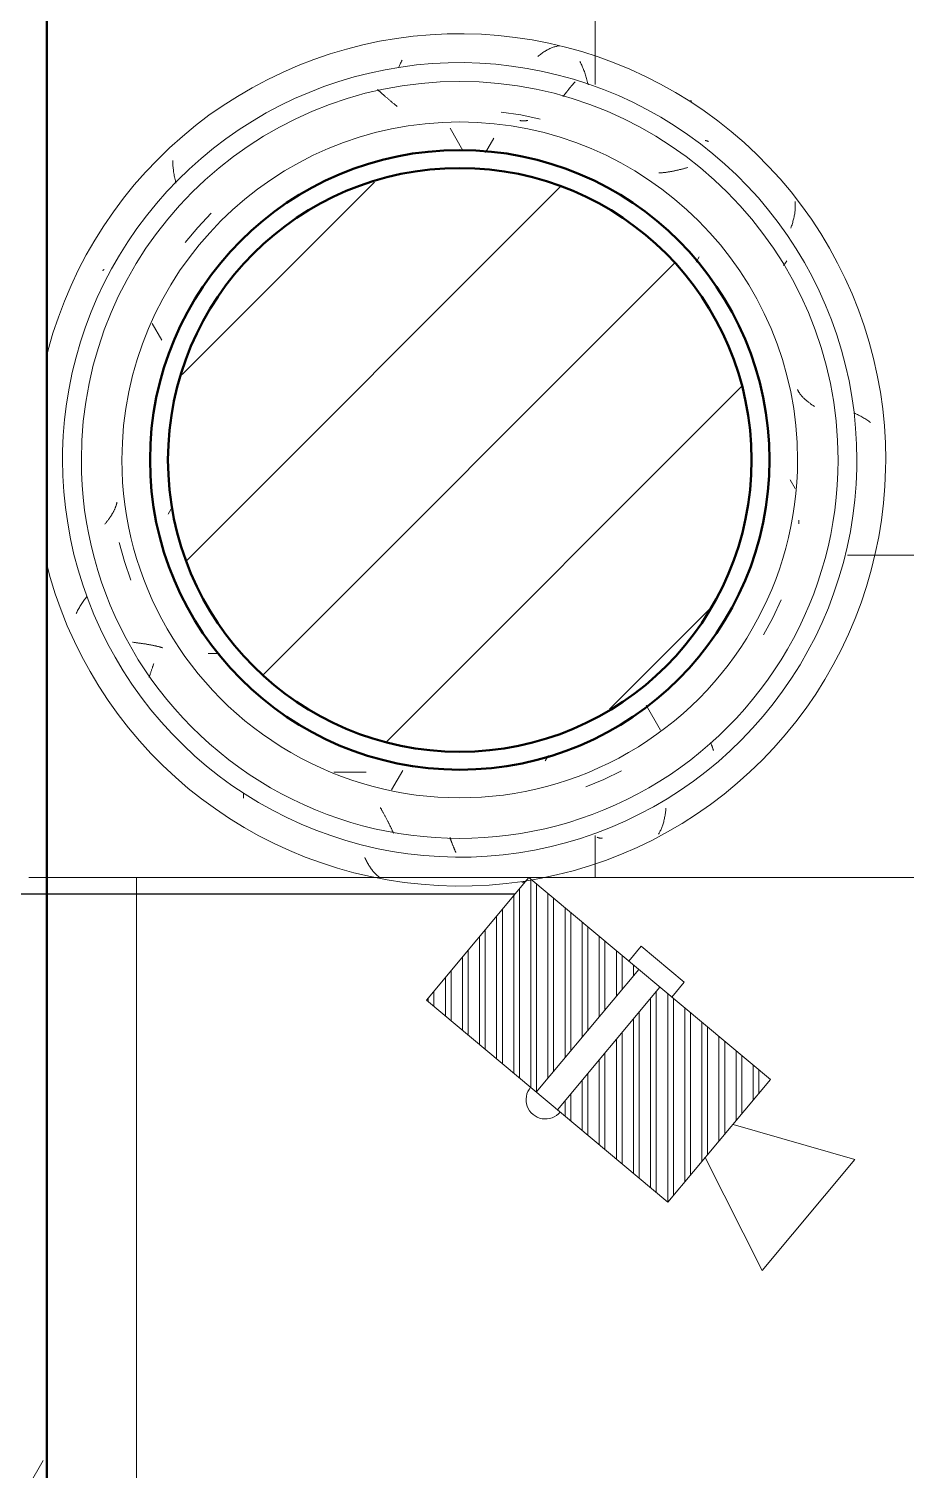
# Model space of a CAD drawing. Header units: millimetres. Extents: x -9358 to 257996, y -67499 to 9117.
# Drawn here: x 17170 to 18147, y -29368 to -27763 of the extents above; entities that cross this region are included whole.
import ezdxf

# ---------------------------------------------------------------- set-up
doc = ezdxf.new("R2010")
doc.units = ezdxf.units.MM
doc.header["$LTSCALE"] = 1000
for name, color, linetype, lineweight in [('A-COL-RFC', 8, 'Continuous', 18), ('A-COL-RFC-1', 8, 'Continuous', 9), ('A-COL-RFC-2', 8, 'Continuous', 50), ('A-FLR-PAT', 8, 'Continuous', 18), ('A-WAL-CMU', 8, 'Continuous', 50), ('A-WAL-LOW-20', 8, 'Continuous', 18), ('A-WAL-PAT-1', 8, 'Continuous', 9), ('LC-CAM', 4, 'Continuous', 5)]:
    doc.layers.add(name, color=color, linetype=linetype, lineweight=lineweight)
doc.layers.add('CCTVNET', color=6, linetype='Continuous')
pattern_1 = [(0, (0, 0), (812.8, 203.2), [33.528, -576.072, 33.528, -576.072, -3251.2]), (0, (0, 0), (812.8, 203.2), [-1219.2, 33.528, -1185.672, 33.528, -576.072, -1422.4]), (0, (0, 0), (812.8, 203.2), [-3048, 33.528, -372.872, 33.528, -982.472]), (120, (304.8, 101.6), (-582.3764, 602.3054), [33.528, -576.072, 33.528, -576.072, -3251.2]), (120, (304.8, 101.6), (-582.3764, 602.3054), [-1219.2, 33.528, -1185.672, 33.528, -576.072, -1422.4]), (120, (304.8, 101.6), (-582.3764, 602.3054), [-3048, 33.528, -372.872, 33.528, -982.472]), (240, (406.4, 508), (-230.4236, -805.5054), [33.528, -576.072, 33.528, -576.072, -3251.2]), (240, (406.4, 508), (-230.4236, -805.5054), [-1219.2, 33.528, -1185.672, 33.528, -576.072, -1422.4]), (240, (406.4, 508), (-230.4236, -805.5054), [-3048, 33.528, -372.872, 33.528, -982.472])]

# ---------------------------------------------------------------- blocks, each defined once
blk = doc.blocks.new('Concrete-Round-Column - 650-V19-01-Ground Floor Furniture Plan')
at = {"layer": 'A-COL-RFC-1'}
h = blk.add_hatch(dxfattribs=at)
h.set_pattern_fill('FP_48', color=256, style=0, pattern_type=2)
h.set_pattern_definition([(315, (13865, 17650), (106.066, 106.066), [])])
h.paths.add_polyline_path([(-325, 0), (-318.8, -63.4), (-300.3, -124.4), (-270.2, -180.6), (-229.8, -229.8), (-180.6, -270.2), (-124.4, -300.3), (-63.4, -318.8), (0, -325), (63.4, -318.8), (124.4, -300.3), (180.6, -270.2), (229.8, -229.8), (270.2, -180.6), (300.3, -124.4), (318.8, -63.4), (325, 0), (318.8, 63.4), (300.3, 124.4), (270.2, 180.6), (229.8, 229.8), (180.6, 270.2), (124.4, 300.3), (63.4, 318.8), (0, 325), (-63.4, 318.8), (-124.4, 300.3), (-180.6, 270.2), (-229.8, 229.8), (-270.2, 180.6), (-300.3, 124.4), (-318.8, 63.4)], flags=0)
at = {"layer": 'A-COL-RFC-2'}
for start, end in [(0, 180), (180, 0)]:
    blk.add_arc((0, 0), 325, start, end, dxfattribs=at)
blk = doc.blocks.new('Walls 117 - Walls 13-606884-01-Ground Floor Furniture Plan')
at = {"layer": 'A-WAL-PAT-1'}
h = blk.add_hatch(dxfattribs=at)
h.set_pattern_fill('FP_51', color=256, style=0, pattern_type=2)
h.set_pattern_definition([(90, (450, -8700), (-900, 6e-14), [700, -700]), (90, (0, -9400), (-1800, 1e-13), [700, -700]), (0, (0, -9400), (0, 700), [])])
h.paths.add_polyline_path([(730, -10770), (2620, -10770), (2620, -9770), (730, -9770)], flags=0)
h.paths.add_polyline_path([(750, -10250), (756.1, -10176.8), (775.8, -10101.7), (803.6, -10038.2), (843.8, -9976.7), (893.6, -9922.6), (951.6, -9877.5), (1016.2, -9842.5), (1090.7, -9817.8), (1159.9, -9806.5), (1231.7, -9806.5), (1304.2, -9818.6), (1373.8, -9842.5), (1438.4, -9877.5), (1496.4, -9922.6), (1547.4, -9978.5), (1586.4, -10038.2), (1616.9, -10109.5), (1634.2, -10180), (1640, -10250), (1633.9, -10323.2), (1614.2, -10398.3), (1584.1, -10465.3), (1546.2, -10523.3), (1496.4, -10577.4), (1433.8, -10625), (1373.8, -10657.5), (1299.3, -10682.2), (1230.1, -10693.5), (1158.3, -10693.5), (1085.8, -10681.4), (1016.2, -10657.5), (951.6, -10622.5), (891.2, -10574.8), (842.6, -10521.5), (803.6, -10461.8), (774.1, -10394.5), (755.8, -10320), (751.4, -10267.1)], flags=0)
h.paths.add_polyline_path([(1710, -10250), (1716.1, -10176.8), (1735.8, -10101.7), (1763.6, -10038.2), (1803.8, -9976.7), (1854.9, -9921.6), (1914, -9876.2), (1976.2, -9842.5), (2050.7, -9817.8), (2119.9, -9806.5), (2192.2, -9806.6), (2264.2, -9818.6), (2333.8, -9842.5), (2398.4, -9877.5), (2456.4, -9922.6), (2506.2, -9976.7), (2546.4, -10038.2), (2575.9, -10105.5), (2594.2, -10180), (2600, -10250), (2593.9, -10323.2), (2574.2, -10398.3), (2546.4, -10461.8), (2503.3, -10526.4), (2456.4, -10577.4), (2393.8, -10625), (2333.8, -10657.5), (2259.3, -10682.2), (2190.1, -10693.5), (2118.3, -10693.5), (2045.8, -10681.4), (1976.2, -10657.5), (1907.5, -10619.3), (1851.4, -10575), (1803.8, -10523.3), (1763.6, -10461.8), (1734.1, -10394.5), (1715.8, -10320)], flags=0)
at = {"layer": 'A-WAL-LOW-20'}
blk.add_line((730, -9770), (730, -10770), dxfattribs=at)
blk = doc.blocks.new('FP_318-01-Ground Floor Furniture Plan')
at = {"layer": 'A-WAL-PAT-1'}
for p, q in [((49883.5, 1460.7), (49883.1, 1460.3)), ((49883.9, 1461.2), (49883.5, 1460.7)), ((49884.3, 1461.6), (49883.9, 1461.2)), ((49884.7, 1462.1), (49884.3, 1461.6)), ((49885.1, 1462.6), (49884.7, 1462.1)), ((49885.5, 1463.1), (49885.1, 1462.6)), ((49885.9, 1463.6), (49885.5, 1463.1)), ((49886.3, 1464.1), (49885.9, 1463.6)), ((49886.6, 1464.6), (49886.3, 1464.1)), ((49887, 1465.2), (49886.6, 1464.6)), ((49887.4, 1465.7), (49887, 1465.2)), ((49887.8, 1466.2), (49887.4, 1465.7)), ((49888.2, 1466.8), (49887.8, 1466.2)), ((49888.6, 1467.3), (49888.2, 1466.8)), ((49889, 1467.9), (49888.6, 1467.3)), ((49889.4, 1468.5), (49889, 1467.9)), ((49889.8, 1469.1), (49889.4, 1468.5)), ((49890.2, 1469.6), (49889.8, 1469.1)), ((49890.6, 1470.2), (49890.2, 1469.6)), ((49872.1, 1451.4), (49871.6, 1451.2)), ((49872.5, 1451.6), (49872.1, 1451.4)), ((49872.9, 1451.8), (49872.5, 1451.6)), ((49873.3, 1452), (49872.9, 1451.8)), ((49873.8, 1452.2), (49873.3, 1452)), ((49874.2, 1452.5), (49873.8, 1452.2)), ((49874.6, 1452.7), (49874.2, 1452.5)), ((49875, 1453), (49874.6, 1452.7)), ((49875.4, 1453.3), (49875, 1453)), ((49875.8, 1453.6), (49875.4, 1453.3)), ((49876.3, 1453.9), (49875.8, 1453.6)), ((49876.7, 1454.2), (49876.3, 1453.9)), ((49877.1, 1454.5), (49876.7, 1454.2)), ((49877.5, 1454.8), (49877.1, 1454.5)), ((49877.9, 1455.1), (49877.5, 1454.8)), ((49878.3, 1455.5), (49877.9, 1455.1)), ((49878.7, 1455.8), (49878.3, 1455.5)), ((49879.1, 1456.2), (49878.7, 1455.8)), ((49879.5, 1456.5), (49879.1, 1456.2)), ((49879.9, 1456.9), (49879.5, 1456.5)), ((49880.3, 1457.3), (49879.9, 1456.9)), ((49880.7, 1457.7), (49880.3, 1457.3)), ((49881.1, 1458.1), (49880.7, 1457.7)), ((49881.5, 1458.5), (49881.1, 1458.1)), ((49881.9, 1458.9), (49881.5, 1458.5)), ((49882.3, 1459.4), (49881.9, 1458.9)), ((49882.7, 1459.8), (49882.3, 1459.4)), ((49883.1, 1460.3), (49882.7, 1459.8)), ((49624.5, 1328.9), (49624.7, 1328.1)), ((49624.7, 1328.1), (49624.9, 1327.4)), ((49624.9, 1327.4), (49625.1, 1326.6)), ((49625.1, 1326.6), (49625.3, 1325.8)), ((49625.3, 1325.8), (49625.5, 1325)), ((49625.5, 1325), (49625.7, 1324.3)), ((49625.7, 1324.3), (49625.9, 1323.5)), ((49625.9, 1323.5), (49626.1, 1322.8)), ((49626.1, 1322.8), (49626.3, 1322)), ((49626.3, 1322), (49626.5, 1321.2)), ((49626.5, 1321.2), (49626.7, 1320.5)), ((49626.7, 1320.5), (49626.8, 1319.8)), ((49626.8, 1319.8), (49627, 1319)), ((49627, 1319), (49627.2, 1318.3)), ((49627.2, 1318.3), (49627.4, 1317.5)), ((49627.4, 1317.5), (49627.5, 1316.8)), ((49627.5, 1316.8), (49627.7, 1316.1)), ((49627.7, 1316.1), (49627.8, 1315.4)), ((49627.8, 1315.4), (49628, 1314.7)), ((49628, 1314.7), (49628.2, 1314)), ((49628.2, 1314), (49628.3, 1313.2)), ((49628.3, 1313.2), (49628.4, 1312.5)), ((49628.4, 1312.5), (49628.6, 1311.9)), ((49628.6, 1311.9), (49628.7, 1311.2)), ((49628.7, 1311.2), (49628.8, 1310.5)), ((49628.8, 1310.5), (49629, 1309.8)), ((49629, 1309.8), (49629.1, 1309.1)), ((49629.1, 1309.1), (49629.2, 1308.4)), ((49629.2, 1308.4), (49629.3, 1307.8)), ((49629.3, 1307.8), (49629.4, 1307.1)), ((49629.4, 1307.1), (49629.5, 1306.5)), ((49629.5, 1306.5), (49629.6, 1305.8)), ((49629.6, 1305.8), (49629.7, 1305.2)), ((49629.7, 1305.2), (49629.8, 1304.5)), ((49629.8, 1304.5), (49629.9, 1303.9)), ((49629.9, 1303.9), (49629.9, 1303.3)), ((49629.9, 1303.3), (49630, 1302.6)), ((49630, 1302.6), (49630.1, 1302)), ((49630.1, 1302), (49630.1, 1301.4)), ((49630.1, 1301.4), (49630.2, 1300.8)), ((49630.2, 1300.8), (49630.2, 1300.2)), ((49630.2, 1300.2), (49630.3, 1299.6)), ((49630.3, 1299.6), (49630.3, 1299)), ((49630.3, 1299), (49630.3, 1298.4)), ((49630.3, 1298.4), (49630.3, 1297.8)), ((49630.3, 1297.8), (49630.4, 1297.3)), ((49630.4, 1297.3), (49630.4, 1296.7)), ((49565.9, 1143), (49570.4, 1164.4)), ((49562.7, 1121.3), (49565.9, 1143)), ((49571.9, 1150.8), (49572, 1150.3)), ((49572, 1150.3), (49572.1, 1149.9)), ((49572.1, 1149.9), (49572.2, 1149.4)), ((49572.2, 1149.4), (49572.3, 1148.9)), ((49572.3, 1143), (49572.2, 1142.5)), ((49572.2, 1142.5), (49572.2, 1142.1)), ((49572.3, 1148.9), (49572.3, 1148.5)), ((49572.3, 1148.5), (49572.4, 1148)), ((49572.4, 1143.9), (49572.3, 1143.4)), ((49572.3, 1143.4), (49572.3, 1143)), ((49572.4, 1148), (49572.4, 1147.5)), ((49572.4, 1147.5), (49572.4, 1147.1)), ((49572.4, 1147.1), (49572.5, 1146.6)), ((49572.5, 1144.8), (49572.4, 1144.3)), ((49572.4, 1144.3), (49572.4, 1143.9)), ((49572.5, 1146.6), (49572.5, 1146.1)), ((49572.5, 1146.1), (49572.5, 1145.7)), ((49572.5, 1145.7), (49572.5, 1145.2)), ((49572.5, 1145.2), (49572.5, 1144.8)), ((49548, 995.2), (49547.5, 994.6)), ((49548.5, 995.8), (49548, 995.2)), ((49549.1, 996.4), (49548.5, 995.8)), ((49549.6, 997), (49549.1, 996.4)), ((49550.1, 997.6), (49549.6, 997)), ((49550.6, 998.2), (49550.1, 997.6)), ((49551.1, 998.8), (49550.6, 998.2)), ((49551.6, 999.4), (49551.1, 998.8)), ((49552.1, 1000), (49551.6, 999.4)), ((49552.6, 1000.6), (49552.1, 1000)), ((49553, 1001.2), (49552.6, 1000.6)), ((49553.5, 1001.8), (49553, 1001.2)), ((49554, 1002.3), (49553.5, 1001.8)), ((49554.5, 1002.9), (49554, 1002.3)), ((49554.9, 1003.5), (49554.5, 1002.9)), ((49555.4, 1004.1), (49554.9, 1003.5)), ((49555.8, 1004.6), (49555.4, 1004.1)), ((49556.3, 1005.2), (49555.8, 1004.6)), ((49538.2, 984), (49537.6, 983.4)), ((49538.8, 984.6), (49538.2, 984)), ((49539.3, 985.3), (49538.8, 984.6)), ((49539.9, 985.9), (49539.3, 985.3)), ((49540.4, 986.6), (49539.9, 985.9)), ((49541, 987.2), (49540.4, 986.6)), ((49541.5, 987.8), (49541, 987.2)), ((49542.1, 988.4), (49541.5, 987.8)), ((49542.6, 989.1), (49542.1, 988.4)), ((49543.2, 989.7), (49542.6, 989.1)), ((49543.7, 990.3), (49543.2, 989.7)), ((49544.3, 990.9), (49543.7, 990.3)), ((49544.8, 991.6), (49544.3, 990.9)), ((49545.4, 992.2), (49544.8, 991.6)), ((49545.9, 992.8), (49545.4, 992.2)), ((49546.4, 993.4), (49545.9, 992.8)), ((49547, 994), (49546.4, 993.4)), ((49547.5, 994.6), (49547, 994)), ((49691.1, 783.2), (49675.1, 798.2)), ((49707.9, 769.1), (49691.1, 783.2))]:
    blk.add_line(p, q, dxfattribs=at)
blk = doc.blocks.new('FP_319-01-Ground Floor Furniture Plan')
at = {"layer": 'A-WAL-LOW-20', "flags": 128}
blk.add_lwpolyline([(50066.4, 615), (50081.1, 618.9), (50099.3, 624.5), (50117.2, 630.9), (50134.8, 637.9), (50152.1, 645.7), (50169.1, 654.1), (50185.8, 663.2), (50202.1, 672.9), (50217.9, 683.3), (50233.4, 694.4), (50248.4, 706), (50262.9, 718.2), (50276.9, 731), (50290.4, 744.4), (50303.4, 758.3), (50315.8, 772.6), (50327.6, 787.5), (50338.7, 802.8), (50349.3, 818.6), (50359.3, 834.8), (50368.5, 851.3), (50377.1, 868.2), (50385.1, 885.5), (50392.3, 903), (50398.8, 920.9), (50404.6, 938.9), (50409.7, 957.2), (50414, 975.7), (50417.6, 994.3), (50420.5, 1013.1), (50422.6, 1032), (50423.9, 1050.9), (50424.5, 1069.9), (50424.3, 1088.9), (50423.4, 1107.8), (50421.7, 1126.7), (50419.3, 1145.5), (50416.1, 1164.3), (50412.1, 1182.8), (50407.5, 1201.2), (50402, 1219.4), (50395.9, 1237.4), (50389.1, 1255.1), (50381.5, 1272.5), (50373.3, 1289.6), (50364.3, 1306.3), (50354.8, 1322.7), (50344.5, 1338.7), (50333.7, 1354.3), (50322.2, 1369.4), (50310.1, 1384), (50297.5, 1398.2), (50284.3, 1411.8), (50270.5, 1424.9), (50256.3, 1437.5), (50241.5, 1449.4), (50226.3, 1460.8), (50210.7, 1471.5), (50194.6, 1481.6), (50178.2, 1491.1), (50161.4, 1499.9), (50144.2, 1508), (50126.7, 1515.4), (50109, 1522.1), (50091, 1528.1), (50072.7, 1533.4), (50054.3, 1537.9), (50035.7, 1541.7), (50017, 1544.8), (49998.1, 1547.1), (49979.2, 1548.6), (49960.2, 1549.4), (49950, 1549.5)], dxfattribs=at)
at = {"layer": 'A-WAL-PAT-1'}
for p, q in [((50339.2, 1304.5), (50337.9, 1304.6)), ((50340.6, 1304.4), (50339.2, 1304.5)), ((50341.9, 1304.2), (50340.6, 1304.4)), ((50343.2, 1304.1), (50341.9, 1304.2)), ((50344.5, 1303.9), (50343.2, 1304.1)), ((50345.7, 1303.7), (50344.5, 1303.9)), ((50347, 1303.5), (50345.7, 1303.7)), ((50348.2, 1303.2), (50347, 1303.5)), ((50349.4, 1303), (50348.2, 1303.2)), ((50350.6, 1302.7), (50349.4, 1303)), ((50351.8, 1302.5), (50350.6, 1302.7)), ((50352.9, 1302.2), (50351.8, 1302.5)), ((50354.1, 1301.9), (50352.9, 1302.2)), ((50355.2, 1301.5), (50354.1, 1301.9)), ((50356.3, 1301.2), (50355.2, 1301.5)), ((50357.3, 1300.9), (50356.3, 1301.2)), ((50358.4, 1300.5), (50357.3, 1300.9)), ((50359.4, 1300.1), (50358.4, 1300.5)), ((50360.4, 1299.7), (50359.4, 1300.1)), ((50361.3, 1299.3), (50360.4, 1299.7)), ((50362.3, 1298.9), (50361.3, 1299.3)), ((50363.2, 1298.4), (50362.3, 1298.9)), ((50364.1, 1298), (50363.2, 1298.4)), ((50365, 1297.5), (50364.1, 1298)), ((50365.8, 1297), (50365, 1297.5)), ((50366.6, 1296.5), (50365.8, 1297)), ((50420.3, 1146.6), (50420.2, 1147.4)), ((50420.3, 1145.7), (50420.3, 1146.6)), ((50420.3, 1144.9), (50420.3, 1145.7)), ((50420.3, 1144), (50420.3, 1144.9)), ((50408.7, 979), (50409.5, 979.7)), ((50409.5, 979.7), (50410.2, 980.4)), ((50410.2, 980.4), (50410.9, 981.1)), ((50410.9, 981.1), (50411.6, 981.8)), ((50411.6, 981.8), (50412.3, 982.5)), ((50412.3, 982.5), (50412.9, 983.2)), ((50412.9, 983.2), (50413.5, 984)), ((50413.5, 984), (50414.1, 984.7)), ((50414.1, 984.7), (50414.7, 985.4)), ((50414.7, 985.4), (50415.2, 986.2)), ((50392.8, 969.2), (50393.9, 969.7)), ((50393.9, 969.7), (50395.1, 970.3)), ((50395.1, 970.3), (50396.2, 970.8)), ((50396.2, 970.8), (50397.3, 971.4)), ((50397.3, 971.4), (50398.4, 972)), ((50398.4, 972), (50399.5, 972.6)), ((50399.5, 972.6), (50400.5, 973.2)), ((50400.5, 973.2), (50401.5, 973.8)), ((50401.5, 973.8), (50402.5, 974.4)), ((50402.5, 974.4), (50403.5, 975.1)), ((50403.5, 975.1), (50404.4, 975.7)), ((50404.4, 975.7), (50405.3, 976.3)), ((50405.3, 976.3), (50406.2, 977)), ((50406.2, 977), (50407.1, 977.7)), ((50407.1, 977.7), (50407.9, 978.3)), ((50407.9, 978.3), (50408.7, 979)), ((50321.1, 834), (50322.6, 834)), ((50322.6, 834), (50324, 834)), ((50324, 834), (50325.4, 834)), ((50325.4, 834), (50326.8, 834)), ((50102.2, 659.7), (50103.3, 658.9)), ((50103.3, 658.9), (50104.5, 658)), ((50104.5, 658), (50105.6, 657.2)), ((50105.6, 657.2), (50106.7, 656.4)), ((50106.7, 656.4), (50107.8, 655.6)), ((50107.8, 655.6), (50108.9, 654.9)), ((50108.9, 654.9), (50110, 654.1)), ((50110, 654.1), (50111.1, 653.4)), ((50111.1, 653.4), (50112.3, 652.7)), ((50112.3, 652.7), (50113.4, 652)), ((50113.4, 652), (50114.4, 651.3)), ((50114.4, 651.3), (50115.5, 650.6)), ((50115.5, 650.6), (50116.6, 650)), ((50116.6, 650), (50117.7, 649.4)), ((50117.7, 649.4), (50118.8, 648.8)), ((50118.8, 648.8), (50119.9, 648.3)), ((50119.9, 648.3), (50120.9, 647.7))]:
    blk.add_line(p, q, dxfattribs=at)
blk = doc.blocks.new('FP_320-01-Ground Floor Furniture Plan')
at = {"layer": 'A-WAL-LOW-20', "flags": 128}
blk.add_lwpolyline([(49950, 1549.5), (49931, 1549.2), (49912.1, 1548), (49893.2, 1546.1), (49874.4, 1543.5), (49855.7, 1540.1), (49837.2, 1535.9), (49818.9, 1531.1), (49800.7, 1525.5), (49782.8, 1519.1), (49765.2, 1512.1), (49747.9, 1504.3), (49730.9, 1495.9), (49714.2, 1486.8), (49697.9, 1477.1), (49682, 1466.7), (49666.6, 1455.6), (49651.6, 1444), (49637.1, 1431.8), (49623.1, 1419), (49609.6, 1405.6), (49596.6, 1391.7), (49584.2, 1377.4), (49572.4, 1362.5), (49561.3, 1347.2), (49550.7, 1331.4), (49540.7, 1315.2), (49531.5, 1298.7), (49522.9, 1281.8), (49514.9, 1264.5), (49507.7, 1247), (49501.2, 1229.1), (49495.4, 1211.1), (49490.3, 1192.8), (49486, 1174.3), (49482.4, 1155.7), (49479.5, 1136.9), (49477.4, 1118), (49476.1, 1099.1), (49475.5, 1080.1), (49475.7, 1061.1), (49476.6, 1042.2), (49478.3, 1023.3), (49480.7, 1004.5), (49483.9, 985.7), (49487.9, 967.2), (49492.5, 948.8), (49498, 930.6), (49504.1, 912.6), (49510.9, 894.9), (49518.5, 877.5), (49526.7, 860.4), (49535.7, 843.7), (49545.2, 827.3), (49555.5, 811.3), (49566.3, 795.7), (49577.8, 780.6), (49589.9, 766), (49602.5, 751.8), (49615.7, 738.2), (49629.5, 725.1), (49643.7, 712.5), (49658.4, 700.6), (49673.7, 689.2), (49689.3, 678.5), (49705.4, 668.4), (49721.8, 658.9), (49738.6, 650.1), (49755.8, 642), (49773.3, 634.6), (49791, 627.9), (49809, 621.9), (49827.3, 616.6), (49833.8, 615)], dxfattribs=at)
at = {"layer": 'A-WAL-PAT-1'}
for p, q in [((49903.4, 1525.1), (49902.7, 1524)), ((49904, 1526.2), (49903.4, 1525.1)), ((49904.7, 1527.3), (49904, 1526.2)), ((49905.4, 1528.4), (49904.7, 1527.3)), ((49906.1, 1529.5), (49905.4, 1528.4)), ((49906.8, 1530.5), (49906.1, 1529.5)), ((49907.5, 1531.5), (49906.8, 1530.5)), ((49908.2, 1532.5), (49907.5, 1531.5)), ((49898.2, 1515.5), (49897.6, 1514.2)), ((49898.9, 1516.8), (49898.2, 1515.5)), ((49899.5, 1518), (49898.9, 1516.8)), ((49900.1, 1519.2), (49899.5, 1518)), ((49900.8, 1520.5), (49900.1, 1519.2)), ((49901.4, 1521.7), (49900.8, 1520.5)), ((49902.1, 1522.8), (49901.4, 1521.7)), ((49902.7, 1524), (49902.1, 1522.8)), ((49663.1, 1448.6), (49662.2, 1448.5)), ((49664.1, 1448.7), (49663.1, 1448.6)), ((49665.1, 1448.8), (49664.1, 1448.7)), ((49666.1, 1448.8), (49665.1, 1448.8)), ((49667.2, 1448.8), (49666.1, 1448.8)), ((49668.2, 1448.8), (49667.2, 1448.8)), ((49669.3, 1448.8), (49668.2, 1448.8)), ((49670.3, 1448.7), (49669.3, 1448.8)), ((49671.4, 1448.6), (49670.3, 1448.7)), ((49672.5, 1448.5), (49671.4, 1448.6)), ((49673.7, 1448.4), (49672.5, 1448.5)), ((49674.8, 1448.2), (49673.7, 1448.4)), ((49675.9, 1448.1), (49674.8, 1448.2)), ((49677.1, 1447.9), (49675.9, 1448.1)), ((49678.3, 1447.6), (49677.1, 1447.9)), ((49679.5, 1447.4), (49678.3, 1447.6)), ((49680.7, 1447.1), (49679.5, 1447.4)), ((49681.9, 1446.8), (49680.7, 1447.1)), ((49683.1, 1446.5), (49681.9, 1446.8)), ((49684.3, 1446.2), (49683.1, 1446.5)), ((49685.6, 1445.9), (49684.3, 1446.2)), ((49686.8, 1445.5), (49685.6, 1445.9)), ((49688.1, 1445.1), (49686.8, 1445.5)), ((49689.4, 1444.7), (49688.1, 1445.1)), ((49690.6, 1444.2), (49689.4, 1444.7)), ((49691.9, 1443.8), (49690.6, 1444.2)), ((49550.3, 1332.9), (49549.9, 1332.2)), ((49550.7, 1333.6), (49550.3, 1332.9)), ((49507.3, 1209.4), (49506.3, 1208.8)), ((49508.4, 1209.9), (49507.3, 1209.4)), ((49509.5, 1210.4), (49508.4, 1209.9)), ((49510.6, 1210.9), (49509.5, 1210.4)), ((49511.7, 1211.4), (49510.6, 1210.9)), ((49512.8, 1211.9), (49511.7, 1211.4)), ((49514, 1212.4), (49512.8, 1211.9)), ((49515.2, 1212.9), (49514, 1212.4)), ((49516.4, 1213.3), (49515.2, 1212.9)), ((49517.6, 1213.8), (49516.4, 1213.3)), ((49518.9, 1214.2), (49517.6, 1213.8)), ((49520.2, 1214.7), (49518.9, 1214.2)), ((49521.5, 1215.1), (49520.2, 1214.7)), ((49522.8, 1215.5), (49521.5, 1215.1)), ((49524.1, 1215.9), (49522.8, 1215.5)), ((49525.4, 1216.3), (49524.1, 1215.9)), ((49526.8, 1216.6), (49525.4, 1216.3)), ((49528.2, 1217), (49526.8, 1216.6)), ((49529.6, 1217.4), (49528.2, 1217)), ((49531, 1217.7), (49529.6, 1217.4)), ((49532.4, 1218), (49531, 1217.7)), ((49488.9, 1186.3), (49489, 1185.5)), ((49489, 1185.5), (49489.1, 1184.6)), ((49489.1, 1184.6), (49489.3, 1183.7)), ((49489.3, 1183.7), (49489.5, 1182.8)), ((49489.5, 1182.8), (49489.7, 1181.9)), ((49489.7, 1181.9), (49489.9, 1180.9)), ((49489.9, 1180.9), (49490.2, 1180)), ((49490.2, 1180), (49490.5, 1179.1)), ((49490.5, 1179.1), (49490.8, 1178.2)), ((49490.8, 1178.2), (49491.2, 1177.2)), ((49491.2, 1177.2), (49491.6, 1176.3)), ((49491.6, 1176.3), (49492, 1175.4)), ((49492, 1175.4), (49492.5, 1174.4)), ((49492.5, 1174.4), (49492.9, 1173.5)), ((49492.9, 1173.5), (49493.4, 1172.5)), ((49493.4, 1172.5), (49494, 1171.6)), ((49494, 1171.6), (49494.5, 1170.6)), ((49494.5, 1170.6), (49495.1, 1169.7)), ((49495.1, 1169.7), (49495.7, 1168.7)), ((49495.7, 1168.7), (49496.4, 1167.7)), ((49496.4, 1167.7), (49497, 1166.8)), ((49497, 1166.8), (49497.7, 1165.8)), ((49497.7, 1165.8), (49498.4, 1164.8)), ((49498.4, 1164.8), (49499.2, 1163.8)), ((49499.2, 1163.8), (49499.9, 1162.9)), ((49499.9, 1162.9), (49500.7, 1161.9)), ((49504.8, 1010.8), (49505.9, 1010.2)), ((49505.9, 1010.2), (49507.1, 1009.6)), ((49507.1, 1009.6), (49508.3, 1009)), ((49508.3, 1009), (49509.5, 1008.5)), ((49509.5, 1008.5), (49510.8, 1007.9)), ((49510.8, 1007.9), (49512, 1007.4)), ((49512, 1007.4), (49513.3, 1006.8)), ((49616.7, 755.3), (49617.9, 755.3)), ((49617.9, 755.3), (49619.1, 755.3)), ((49619.1, 755.3), (49620.4, 755.4)), ((49620.4, 755.4), (49621.6, 755.5)), ((49621.6, 755.5), (49622.9, 755.6)), ((49622.9, 755.6), (49624.2, 755.7)), ((49624.2, 755.7), (49625.5, 755.8)), ((49625.5, 755.8), (49626.8, 756)), ((49626.8, 756), (49628.1, 756.1)), ((49628.1, 756.1), (49629.4, 756.3)), ((49629.4, 756.3), (49630.8, 756.6)), ((49630.8, 756.6), (49632.2, 756.8)), ((49632.2, 756.8), (49633.5, 757)), ((49633.5, 757), (49634.9, 757.3)), ((49634.9, 757.3), (49636.3, 757.6)), ((49636.3, 757.6), (49637.7, 757.9)), ((49637.7, 757.9), (49639.1, 758.2)), ((49639.1, 758.2), (49640.6, 758.5)), ((49640.6, 758.5), (49641.8, 758.8))]:
    blk.add_line(p, q, dxfattribs=at)
blk = doc.blocks.new('FP_321-01-Ground Floor Furniture Plan')
at = {"layer": 'A-WAL-PAT-1'}
for p, q in [((50017.5, 1452.8), (50017.1, 1452.8)), ((50018, 1452.7), (50017.5, 1452.8)), ((50018.4, 1452.7), (50018, 1452.7)), ((50018.8, 1452.7), (50018.4, 1452.7)), ((50019.3, 1452.6), (50018.8, 1452.7)), ((50019.7, 1452.6), (50019.3, 1452.6)), ((50020.2, 1452.6), (50019.7, 1452.6)), ((50020.6, 1452.6), (50020.2, 1452.6)), ((50021.1, 1452.6), (50020.6, 1452.6)), ((50105.8, 1433), (50125.7, 1423.7)), ((50125.7, 1423.7), (50144.9, 1413.2)), ((50296.2, 1255.3), (50305.8, 1235.6)), ((50305.8, 1235.6), (50314.2, 1215.4)), ((50352.5, 994.8), (50353.2, 995.2)), ((50353.2, 995.2), (50353.9, 995.5)), ((50353.9, 995.5), (50354.7, 995.9)), ((50354.7, 995.9), (50355.4, 996.2)), ((50355.4, 996.2), (50356.1, 996.6)), ((50356.1, 996.6), (50356.9, 997)), ((50356.9, 997), (50357.6, 997.3)), ((50357.6, 997.3), (50358.4, 997.7)), ((50358.4, 997.7), (50359.1, 998.1)), ((50359.1, 998.1), (50359.9, 998.5)), ((50359.9, 998.5), (50360.6, 998.8)), ((50360.6, 998.8), (50361.4, 999.2)), ((50361.4, 999.2), (50362.2, 999.6)), ((50362.2, 999.6), (50362.9, 999.9)), ((50362.9, 999.9), (50363.7, 1000.3)), ((50363.7, 1000.3), (50364.4, 1000.7)), ((50364.4, 1000.7), (50365.2, 1001.1)), ((50365.2, 1001.1), (50366, 1001.5)), ((50337.2, 986.6), (50337.8, 986.9)), ((50337.8, 986.9), (50338.4, 987.3)), ((50338.4, 987.3), (50339, 987.7)), ((50339, 987.7), (50339.6, 988)), ((50339.6, 988), (50340.3, 988.4)), ((50340.3, 988.4), (50340.9, 988.7)), ((50340.9, 988.7), (50341.5, 989.1)), ((50341.5, 989.1), (50342.2, 989.4)), ((50342.2, 989.4), (50342.8, 989.8)), ((50342.8, 989.8), (50343.5, 990.1)), ((50343.5, 990.1), (50344.1, 990.5)), ((50344.1, 990.5), (50344.8, 990.9)), ((50344.8, 990.9), (50345.5, 991.2)), ((50345.5, 991.2), (50346.2, 991.6)), ((50346.2, 991.6), (50346.8, 991.9)), ((50346.8, 991.9), (50347.5, 992.3)), ((50347.5, 992.3), (50348.2, 992.6)), ((50348.2, 992.6), (50348.9, 993)), ((50348.9, 993), (50349.6, 993.4)), ((50349.6, 993.4), (50350.3, 993.7)), ((50350.3, 993.7), (50351, 994.1)), ((50351, 994.1), (50351.8, 994.4)), ((50351.8, 994.4), (50352.5, 994.8)), ((50157.6, 738.3), (50157.8, 738.9)), ((50157.8, 738.9), (50157.9, 739.6)), ((50157.9, 739.6), (50158.1, 740.2)), ((50158.1, 740.2), (50158.3, 740.8)), ((50158.3, 740.8), (50158.4, 741.4)), ((50158.4, 741.4), (50158.6, 742)), ((50158.6, 742), (50158.8, 742.6)), ((50158.8, 742.6), (50159, 743.2)), ((50159, 743.2), (50159.2, 743.8)), ((50159.2, 743.8), (50159.3, 744.4)), ((50154.6, 721.8), (50154.7, 722.6)), ((50154.7, 722.6), (50154.8, 723.4)), ((50154.8, 723.4), (50154.9, 724.2)), ((50154.9, 724.2), (50155, 724.9)), ((50155, 724.9), (50155.2, 725.7)), ((50155.2, 725.7), (50155.3, 726.4)), ((50155.3, 726.4), (50155.4, 727.2)), ((50155.4, 727.2), (50155.5, 727.9)), ((50155.5, 727.9), (50155.7, 728.6)), ((50155.7, 728.6), (50155.8, 729.4)), ((50155.8, 729.4), (50155.9, 730.1)), ((50155.9, 730.1), (50156, 730.8)), ((50156, 730.8), (50156.2, 731.5)), ((50156.2, 731.5), (50156.3, 732.2)), ((50156.3, 732.2), (50156.4, 732.9)), ((50156.4, 732.9), (50156.6, 733.6)), ((50156.6, 733.6), (50156.7, 734.3)), ((50156.7, 734.3), (50156.9, 735)), ((50156.9, 735), (50157, 735.6)), ((50157, 735.6), (50157.2, 736.3)), ((50157.2, 736.3), (50157.3, 737)), ((50157.3, 737), (50157.5, 737.6)), ((50157.5, 737.6), (50157.6, 738.3)), ((50176.9, 734.1), (50177.6, 733.9)), ((50177.6, 733.9), (50178.4, 733.6)), ((50178.4, 733.6), (50179.1, 733.4)), ((50179.1, 733.4), (50179.9, 733.1)), ((50179.9, 733.1), (50180.6, 732.9)), ((50180.6, 732.9), (50181.4, 732.6)), ((50181.4, 732.6), (50182.1, 732.3)), ((50182.1, 732.3), (50182.9, 732.1)), ((50182.9, 732.1), (50183.7, 731.8)), ((50183.7, 731.8), (50184.4, 731.6)), ((50184.4, 731.6), (50185.2, 731.3)), ((50185.2, 731.3), (50186, 731)), ((50186, 731), (50186.8, 730.8)), ((50186.8, 730.8), (50187.5, 730.5)), ((50187.5, 730.5), (50188.3, 730.3)), ((50188.3, 730.3), (50189.1, 730)), ((50189.1, 730), (50189.9, 729.7)), ((50189.9, 729.7), (50190.7, 729.5)), ((50190.7, 729.5), (50191.4, 729.2)), ((50191.4, 729.2), (50192.2, 728.9)), ((50084, 708.5), (50063.2, 701.6)), ((50153, 710.6), (50153.1, 711.4)), ((50153.1, 711.4), (50153.2, 712.3)), ((50153.2, 712.3), (50153.3, 713.1)), ((50153.3, 713.1), (50153.5, 713.9)), ((50153.5, 713.9), (50153.6, 714.7)), ((50153.6, 714.7), (50153.7, 715.5)), ((50153.7, 715.5), (50153.8, 716.3)), ((50153.8, 716.3), (50153.9, 717.1)), ((50153.9, 717.1), (50154, 717.9)), ((50154, 717.9), (50154.1, 718.7)), ((50154.1, 718.7), (50154.2, 719.5)), ((50154.2, 719.5), (50154.4, 720.3)), ((50154.4, 720.3), (50154.5, 721.1)), ((50154.5, 721.1), (50154.6, 721.8)), ((49997.1, 693.2), (49997.6, 693.1)), ((49997.6, 693.1), (49998.1, 693)), ((49998.1, 693), (49998.5, 692.9)), ((49998.5, 692.9), (49999, 692.8)), ((49999, 692.8), (49999.5, 692.7)), ((49999.5, 692.7), (50000, 692.6)), ((50000, 692.6), (50000.5, 692.4)), ((50000.5, 692.4), (50000.9, 692.3)), ((50000.9, 692.3), (50001.4, 692.1)), ((50001.4, 692.1), (50001.9, 691.9)), ((50001.9, 691.9), (50002.4, 691.7)), ((50002.4, 691.7), (50002.9, 691.5)), ((50002.9, 691.5), (50003.4, 691.3)), ((50003.4, 691.3), (50003.9, 691.1)), ((50003.9, 691.1), (50004.4, 690.9)), ((50004.4, 690.9), (50004.9, 690.7)), ((50004.9, 690.7), (50005.4, 690.5)), ((50005.4, 690.5), (50005.9, 690.2)), ((50005.9, 690.2), (50006.4, 690)), ((50063.2, 701.6), (50042.1, 695.8)), ((50006.4, 690), (50006.9, 689.7)), ((50006.9, 689.7), (50007.4, 689.4)), ((50007.4, 689.4), (50007.9, 689.2)), ((50007.9, 689.2), (50008.4, 688.9)), ((50008.4, 688.9), (50009, 688.6)), ((50009, 688.6), (50009.5, 688.3)), ((50009.5, 688.3), (50010, 688)), ((50010, 688), (50010.5, 687.6)), ((50010.5, 687.6), (50011, 687.3)), ((50011, 687.3), (50011.6, 687)), ((50011.6, 687), (50012.1, 686.6)), ((50012.1, 686.6), (50012.6, 686.3)), ((50012.6, 686.3), (50013.2, 685.9)), ((50013.2, 685.9), (50013.7, 685.6)), ((50013.7, 685.6), (50014.2, 685.2)), ((50014.2, 685.2), (50014.8, 684.8)), ((50014.8, 684.8), (50015.3, 684.4)), ((50015.3, 684.4), (50015.9, 684)), ((50015.9, 684), (50016.4, 683.6)), ((50016.4, 683.6), (50017, 683.2)), ((50017, 683.2), (50017.5, 682.8)), ((50017.5, 682.8), (50018.1, 682.4)), ((50018.1, 682.4), (50018.6, 682)), ((50018.6, 682), (50019.2, 681.5)), ((50019.2, 681.5), (50019.7, 681.1)), ((50019.7, 681.1), (50020.3, 680.6)), ((50020.3, 680.6), (50020.9, 680.2)), ((50020.9, 680.2), (50021.4, 679.7))]:
    blk.add_line(p, q, dxfattribs=at)
blk = doc.blocks.new('FP_322-01-Ground Floor Furniture Plan')
at = {"layer": 'A-WAL-LOW-20', "flags": 128}
blk.add_lwpolyline([(49950, 632.6), (49967.7, 633), (49985.4, 634), (50003, 635.8), (50020.5, 638.3), (50037.9, 641.4), (50055.2, 645.3), (50072.3, 649.8), (50089.2, 655.1), (50105.8, 661), (50122.3, 667.5), (50138.4, 674.7), (50154.3, 682.6), (50169.8, 691.1), (50185, 700.2), (50199.8, 709.9), (50214.2, 720.2), (50228.2, 731), (50241.7, 742.4), (50254.8, 754.3), (50267.4, 766.8), (50279.4, 779.7), (50291, 793.1), (50302, 807), (50312.4, 821.3), (50322.3, 836), (50331.5, 851), (50340.2, 866.5), (50348.2, 882.3), (50355.6, 898.3), (50362.3, 914.7), (50368.4, 931.3), (50373.8, 948.2), (50378.6, 965.2), (50382.6, 982.4), (50386, 999.8), (50388.6, 1017.3), (50390.6, 1034.9), (50391.8, 1052.5), (50392.4, 1070.2), (50392.2, 1087.9), (50391.3, 1105.6), (50389.8, 1123.2), (50387.5, 1140.8), (50384.5, 1158.2), (50380.8, 1175.5), (50376.5, 1192.7), (50371.4, 1209.6), (50365.7, 1226.4), (50359.3, 1242.9), (50352.3, 1259.1), (50344.6, 1275), (50336.3, 1290.7), (50327.3, 1305.9), (50317.8, 1320.8), (50307.7, 1335.4), (50297, 1349.4), (50285.7, 1363.1), (50273.9, 1376.3), (50261.6, 1389), (50248.8, 1401.2), (50235.5, 1412.9), (50221.8, 1424.1), (50207.6, 1434.6), (50193, 1444.7), (50178.1, 1454.1), (50162.7, 1462.9), (50147, 1471.1), (50131, 1478.7), (50114.7, 1485.6), (50098.2, 1491.8), (50081.4, 1497.4), (50064.4, 1502.3), (50047.2, 1506.6), (50029.9, 1510.1), (50012.4, 1513), (49994.9, 1515.1), (49977.2, 1516.6), (49959.6, 1517.3), (49950, 1517.4)], dxfattribs=at)
at = {"layer": 'A-WAL-PAT-1'}
for p, q in [((50265.2, 1354.7), (50264.8, 1354.5)), ((50265.7, 1354.9), (50265.2, 1354.7)), ((50266.1, 1355), (50265.7, 1354.9)), ((50266.6, 1355.2), (50266.1, 1355)), ((50267.1, 1355.4), (50266.6, 1355.2)), ((50267.5, 1355.5), (50267.1, 1355.4)), ((50268, 1355.7), (50267.5, 1355.5)), ((50268.5, 1355.9), (50268, 1355.7)), ((50268.9, 1356), (50268.5, 1355.9)), ((50269.4, 1356.2), (50268.9, 1356)), ((50269.9, 1356.4), (50269.4, 1356.2)), ((50270.3, 1356.5), (50269.9, 1356.4)), ((50270.8, 1356.7), (50270.3, 1356.5)), ((50271.3, 1356.9), (50270.8, 1356.7)), ((50271.7, 1357), (50271.3, 1356.9)), ((50272.2, 1357.2), (50271.7, 1357)), ((50272.7, 1357.4), (50272.2, 1357.2)), ((50273.1, 1357.5), (50272.7, 1357.4)), ((50273.6, 1357.7), (50273.1, 1357.5)), ((50370.2, 1228.1), (50370.3, 1228.3)), ((50370.3, 1228.3), (50370.4, 1228.6)), ((50370.4, 1228.6), (50370.5, 1228.8)), ((50370.5, 1228.8), (50370.6, 1229.1)), ((50370.6, 1229.1), (50370.7, 1229.3)), ((50370.7, 1229.3), (50370.8, 1229.6)), ((50370.8, 1229.6), (50370.9, 1229.8)), ((50370.9, 1229.8), (50371, 1230.1)), ((50371.1, 1233.5), (50371, 1233.7)), ((50371, 1230.3), (50371.1, 1230.5)), ((50371, 1230.1), (50371, 1230.3)), ((50371.1, 1233.3), (50371.1, 1233.5)), ((50371.2, 1233.1), (50371.1, 1233.3)), ((50371.1, 1230.8), (50371.2, 1231)), ((50371.1, 1230.5), (50371.1, 1230.8)), ((50371.2, 1232.9), (50371.2, 1233.1)), ((50371.2, 1232.7), (50371.2, 1232.9)), ((50371.3, 1232.5), (50371.2, 1232.7)), ((50371.2, 1231.4), (50371.3, 1231.6)), ((50371.2, 1231.2), (50371.2, 1231.4)), ((50371.2, 1231), (50371.2, 1231.2)), ((50371.3, 1232.3), (50371.3, 1232.5)), ((50371.3, 1232.1), (50371.3, 1232.3)), ((50371.3, 1231.9), (50371.3, 1232.1)), ((50371.3, 1231.6), (50371.3, 1231.9)), ((50370.3, 1064), (50370.8, 1064.2)), ((50370.8, 1064.2), (50371.3, 1064.4)), ((50371.3, 1064.4), (50371.8, 1064.5)), ((50371.8, 1064.5), (50372.2, 1064.7)), ((50372.2, 1064.7), (50372.7, 1064.9)), ((50372.7, 1064.9), (50373.2, 1065)), ((50373.2, 1065), (50373.7, 1065.2)), ((50373.7, 1065.2), (50374.1, 1065.4)), ((50374.1, 1065.4), (50374.6, 1065.6)), ((50374.6, 1065.6), (50375.1, 1065.8)), ((50375.1, 1065.8), (50375.6, 1065.9)), ((50375.6, 1065.9), (50376, 1066.1)), ((50376, 1066.1), (50376.5, 1066.3)), ((50376.5, 1066.3), (50377, 1066.5)), ((50377, 1066.5), (50377.5, 1066.6)), ((50377.5, 1066.6), (50377.9, 1066.8)), ((50377.9, 1066.8), (50378.4, 1067)), ((50378.4, 1067), (50378.9, 1067.2)), ((50378.9, 1067.2), (50379.3, 1067.4)), ((50379.3, 1067.4), (50379.8, 1067.5)), ((50379.8, 1067.5), (50380.3, 1067.7)), ((50380.3, 1067.7), (50380.7, 1067.9)), ((50380.7, 1067.9), (50381.2, 1068.1)), ((50381.2, 1068.1), (50381.6, 1068.3)), ((50381.6, 1068.3), (50382.1, 1068.4)), ((50382.1, 1068.4), (50382.5, 1068.6)), ((50382.5, 1068.6), (50383, 1068.8)), ((50383, 1068.8), (50383.4, 1069)), ((50383.4, 1069), (50383.8, 1069.2)), ((50383.8, 1069.2), (50384.3, 1069.4)), ((50384.3, 1069.4), (50384.7, 1069.6)), ((50384.7, 1069.6), (50385.1, 1069.7)), ((50385.1, 1069.7), (50385.6, 1069.9)), ((50385.6, 1069.9), (50386, 1070.1)), ((50386, 1070.1), (50386.4, 1070.3)), ((50386.4, 1070.3), (50386.8, 1070.5)), ((50386.8, 1070.5), (50387.2, 1070.7))]:
    blk.add_line(p, q, dxfattribs=at)
blk = doc.blocks.new('FP_323-01-Ground Floor Furniture Plan')
at = {"layer": 'A-WAL-LOW-20', "flags": 128}
blk.add_lwpolyline([(49950, 1517.4), (49932.3, 1517), (49914.6, 1516), (49897, 1514.2), (49879.5, 1511.7), (49862.1, 1508.6), (49844.8, 1504.7), (49827.7, 1500.2), (49810.8, 1494.9), (49794.2, 1489), (49777.7, 1482.5), (49761.6, 1475.3), (49745.7, 1467.4), (49730.2, 1458.9), (49715, 1449.8), (49700.2, 1440.1), (49685.8, 1429.8), (49671.8, 1419), (49658.3, 1407.6), (49645.2, 1395.7), (49632.6, 1383.2), (49620.6, 1370.3), (49609, 1356.9), (49598, 1343), (49587.6, 1328.7), (49577.7, 1314), (49568.5, 1299), (49559.8, 1283.5), (49551.8, 1267.7), (49544.4, 1251.7), (49537.7, 1235.3), (49531.6, 1218.7), (49526.2, 1201.8), (49521.4, 1184.8), (49517.4, 1167.6), (49514, 1150.2), (49511.4, 1132.7), (49509.4, 1115.1), (49508.2, 1097.5), (49507.6, 1079.8), (49507.8, 1062.1), (49508.7, 1044.4), (49510.2, 1026.8), (49512.5, 1009.2), (49515.5, 991.8), (49519.2, 974.5), (49523.5, 957.3), (49528.6, 940.4), (49534.3, 923.6), (49540.7, 907.1), (49547.7, 890.9), (49555.4, 875), (49563.7, 859.3), (49572.7, 844.1), (49582.2, 829.2), (49592.3, 814.6), (49603, 800.6), (49614.3, 786.9), (49626.1, 773.7), (49638.4, 761), (49651.2, 748.8), (49664.5, 737.1), (49678.2, 725.9), (49692.4, 715.4), (49707, 705.3), (49721.9, 695.9), (49737.3, 687.1), (49753, 678.9), (49769, 671.3), (49785.3, 664.4), (49801.8, 658.2), (49818.6, 652.6), (49835.6, 647.7), (49852.8, 643.4), (49870.1, 639.9), (49887.6, 637), (49905.1, 634.9), (49922.8, 633.4), (49940.4, 632.7), (49950, 632.6)], dxfattribs=at)
at = {"layer": 'A-WAL-PAT-1'}
for p, q in [((49728.8, 1439.1), (49728.4, 1439.4)), ((49729.2, 1438.8), (49728.8, 1439.1)), ((49729.6, 1438.5), (49729.2, 1438.8)), ((49730, 1438.2), (49729.6, 1438.5)), ((49730.4, 1437.9), (49730, 1438.2)), ((49730.8, 1437.6), (49730.4, 1437.9)), ((49731.2, 1437.3), (49730.8, 1437.6)), ((49731.6, 1437), (49731.2, 1437.3)), ((49732, 1436.7), (49731.6, 1437)), ((49732.4, 1436.4), (49732, 1436.7)), ((49732.7, 1436.1), (49732.4, 1436.4)), ((49733.1, 1435.8), (49732.7, 1436.1)), ((49733.5, 1435.5), (49733.1, 1435.8)), ((49594.6, 1349.5), (49594.5, 1349.2)), ((49594.5, 1349.2), (49594.5, 1349)), ((49594.5, 1349), (49594.5, 1348.8)), ((49594.5, 1348.8), (49594.5, 1348.5)), ((49594.7, 1350.1), (49594.6, 1349.9)), ((49594.6, 1349.9), (49594.6, 1349.7)), ((49594.6, 1349.7), (49594.6, 1349.5)), ((49594.8, 1350.5), (49594.7, 1350.3)), ((49594.7, 1350.3), (49594.7, 1350.1)), ((49594.9, 1350.9), (49594.8, 1350.7)), ((49594.8, 1350.7), (49594.8, 1350.5)), ((49595, 1351.1), (49594.9, 1350.9)), ((49595.1, 1351.3), (49595, 1351.1)), ((49595.2, 1351.5), (49595.1, 1351.3)), ((49595.3, 1351.7), (49595.2, 1351.5)), ((49595.4, 1351.8), (49595.3, 1351.7)), ((49595.5, 1352), (49595.4, 1351.8)), ((49595.6, 1352.2), (49595.5, 1352)), ((49529.1, 1203.6), (49529.4, 1203.3)), ((49529.4, 1203.3), (49529.7, 1203)), ((49529.7, 1203), (49530, 1202.7)), ((49530, 1202.7), (49530.3, 1202.4)), ((49530.3, 1202.4), (49530.6, 1202.1)), ((49530.6, 1202.1), (49531, 1201.8)), ((49531, 1201.8), (49531.3, 1201.5)), ((49531.3, 1201.5), (49531.6, 1201.2)), ((49531.6, 1201.2), (49531.9, 1200.9)), ((49531.9, 1200.9), (49532.3, 1200.6)), ((49532.3, 1200.6), (49532.6, 1200.3)), ((49532.6, 1200.3), (49532.9, 1200)), ((49532.9, 1200), (49533.3, 1199.7)), ((49533.3, 1199.7), (49533.6, 1199.4)), ((49533.6, 1199.4), (49534, 1199.1)), ((49534, 1199.1), (49534.4, 1198.8)), ((49534.4, 1198.8), (49534.7, 1198.5)), ((49534.7, 1198.5), (49535.1, 1198.2)), ((49535.1, 1198.2), (49535.4, 1197.9)), ((49535.4, 1197.9), (49535.8, 1197.6)), ((49535.8, 1197.6), (49536.2, 1197.3)), ((49536.2, 1197.3), (49536.6, 1197)), ((49536.6, 1197), (49536.9, 1196.7)), ((49536.9, 1196.7), (49537.3, 1196.4)), ((49537.3, 1196.4), (49537.7, 1196.1)), ((49537.7, 1196.1), (49538.1, 1195.8)), ((49538.1, 1195.8), (49538.5, 1195.5)), ((49538.5, 1195.5), (49538.8, 1195.2)), ((49538.8, 1195.2), (49539.2, 1194.9)), ((49539.2, 1194.9), (49539.6, 1194.6)), ((49539.6, 1194.6), (49540, 1194.3)), ((49540, 1194.3), (49540.4, 1194)), ((49540.4, 1194), (49540.8, 1193.6)), ((49540.8, 1193.6), (49541.2, 1193.3)), ((49541.2, 1193.3), (49541.6, 1193)), ((49541.6, 1193), (49542, 1192.7)), ((49542, 1192.7), (49542.4, 1192.4)), ((49542.4, 1192.4), (49542.8, 1192.1)), ((49542.8, 1192.1), (49543.2, 1191.8)), ((49543.2, 1191.8), (49543.6, 1191.5)), ((49543.6, 1191.5), (49544, 1191.2)), ((49544, 1191.2), (49544.4, 1190.9)), ((49544.4, 1190.9), (49544.7, 1190.6)), ((49544.7, 1190.6), (49545.1, 1190.3)), ((49545.1, 1190.3), (49545.5, 1190)), ((49737.8, 678.9), (49738, 678.7)), ((49738, 678.7), (49738.1, 678.5)), ((49738.1, 678.5), (49738.2, 678.4)), ((49738.2, 678.4), (49738.4, 678.2)), ((49738.4, 678.2), (49738.5, 678.1)), ((49738.5, 678.1), (49738.7, 677.9)), ((49738.7, 677.9), (49738.8, 677.8)), ((49738.8, 677.8), (49739, 677.7)), ((49739, 677.7), (49739.2, 677.6)), ((49739.2, 677.6), (49739.3, 677.5)), ((49739.3, 677.5), (49739.5, 677.4))]:
    blk.add_line(p, q, dxfattribs=at)
blk = doc.blocks.new('Walls 296 - Walls 78-2881843-01-Ground Floor Furniture Plan')
at = {"layer": 'A-WAL-PAT-1'}
h = blk.add_hatch(dxfattribs=at)
h.set_pattern_fill('FP_184', color=256, style=0, pattern_type=2)
h.set_pattern_definition([(90, (21855, -16575), (-132.08, 528.32), [43.586, -352.654, 43.586, -352.654, -2113.28]), (90, (21855, -16575), (-132.08, 528.32), [-792.48, 43.586, -748.894, 43.586, -352.654, -924.56]), (90, (21855, -16575), (-132.08, 528.32), [-1981.2, 43.586, -220.574, 43.586, -616.814]), (210, (21788.96, -16376.88), (-391.49854, -378.54464), [43.586, -352.654, 43.586, -2465.934]), (210, (21788.96, -16376.88), (-391.49854, -378.54464), [-439.826, -352.654, 43.586, -748.894, -1320.8]), (210, (21788.96, -16376.88), (-391.49854, -378.54464), [-1584.96, 43.586, -352.654, 43.586, -880.974]), (210, (21788.96, -16376.88), (-391.49854, -378.54464), [-2024.786, -220.574, 43.586, -616.814]), (330, (21524.8, -16310.84), (523.57854, -149.77536), [43.586, -352.654, 43.586, -2465.934]), (330, (21524.8, -16310.84), (523.57854, -149.77536), [-439.826, -352.654, 43.586, -748.894, -1320.8]), (330, (21524.8, -16310.84), (523.57854, -149.77536), [-1584.96, 43.586, -352.654, 43.586, -880.974]), (330, (21524.8, -16310.84), (523.57854, -149.77536), [-2024.786, -220.574, 43.586, -616.814])])
h.paths.add_polyline_path([(50326.3, 1075), (50320.6, 1140.3), (50303.6, 1203.7), (50275.9, 1263.1), (50238.3, 1316.9), (50191.9, 1363.3), (50138.1, 1400.9), (50078.7, 1428.6), (50015.3, 1445.6), (49950, 1451.3), (49884.7, 1445.6), (49821.3, 1428.6), (49761.9, 1400.9), (49708.1, 1363.3), (49661.7, 1316.9), (49624.1, 1263.1), (49595.2, 1199.4), (49579.4, 1140.3), (49573.7, 1075), (49579.6, 1008.8), (49596.4, 946.3), (49624.8, 886), (49661.7, 833.1), (49708.7, 786.3), (49763.4, 748.4), (49821.3, 721.4), (49884.7, 704.4), (49950, 698.7), (50015.3, 704.4), (50078.7, 721.4), (50138.1, 749.1), (50191.9, 786.7), (50238.3, 833.1), (50275.9, 886.9), (50304.8, 950.6), (50320.7, 1011.6), (50321.4, 1018.5)], flags=0)
h.paths.add_polyline_path([(50295, 1075), (50288.3, 1008.8), (50271, 948.9), (50241.9, 891.5), (50202.7, 840.5), (50154.7, 797.7), (50099.7, 764.6), (50039.6, 742.3), (49976.6, 731.5), (49918.2, 731.5), (49853.7, 743.9), (49796.2, 766.2), (49742.1, 799.7), (49693.1, 845.2), (49656.1, 894.4), (49628.2, 950.6), (49610.9, 1011.6), (49605, 1075), (49611.1, 1139.2), (49629, 1201.1), (49658.1, 1258.5), (49697.3, 1309.5), (49745.3, 1352.3), (49800.3, 1385.4), (49860.4, 1407.7), (49923.4, 1418.5), (49981.8, 1418.5), (50044.4, 1406.8), (50103.8, 1383.8), (50157.9, 1350.3), (50206.9, 1304.8), (50244.3, 1254.6), (50271.8, 1199.4), (50289.1, 1138.4), (50292.7, 1100.3)], flags=0)
at = {"layer": 'A-WAL-LOW-20'}
for radius, start, end in [(421.5, 90, 270), (421.5, 270, 90), (376.3, 90, 270), (376.3, 270, 90)]:
    blk.add_arc((49950, 1075), radius, start, end, dxfattribs=at)
for name in ['FP_320-01-Ground Floor Furniture Plan', 'FP_319-01-Ground Floor Furniture Plan', 'FP_323-01-Ground Floor Furniture Plan', 'FP_322-01-Ground Floor Furniture Plan', 'FP_318-01-Ground Floor Furniture Plan', 'FP_321-01-Ground Floor Furniture Plan']:
    blk.add_blockref(name, (0, 0), dxfattribs=at)
blk = doc.blocks.new('G')
at = {"layer": 'A-WAL-PAT-1'}
h = blk.add_hatch(dxfattribs=at)
h.set_pattern_fill('FP_2', color=256, style=0, pattern_type=2)
h.set_pattern_definition(pattern_1)
h.paths.add_polyline_path([(17170, -34790), (17190, -34790), (17190, -26650), (17170, -26650), (17170, -34770)], flags=0)
h = blk.add_hatch(dxfattribs=at)
h.set_pattern_fill('FP_2', color=256, style=0, pattern_type=2)
h.set_pattern_definition(pattern_1)
h.paths.add_polyline_path([(17650, -28440), (17650, -28420), (17583.8, -28412.9), (17525.6, -28395.3), (17469.4, -28365.2), (17420.2, -28324.8), (17379.8, -28275.6), (17349.7, -28219.4), (17331.2, -28158.4), (17325, -28095), (17331.2, -28031.6), (17349.7, -27970.6), (17379.8, -27914.4), (17420.2, -27865.2), (17469.4, -27824.8), (17525.6, -27794.7), (17586.6, -27776.2), (17650, -27770), (17650, -27750), (17583.8, -27756.7), (17525.4, -27773.3), (17468.4, -27801.7), (17417, -27840.7), (17372.5, -27890.6), (17341.2, -27941.2), (17317.3, -28005.4), (17306.5, -28063.2), (17306.5, -28126.8), (17318.2, -28189.4), (17341.2, -28248.8), (17374.7, -28302.9), (17420.2, -28351.9), (17468.4, -28388.3), (17525.4, -28416.7), (17586.6, -28434.1), (17628.1, -28438)], flags=0)
at = {"layer": 'A-FLR-PAT'}
blk.add_line((17290, -28560), (17290, -31660), dxfattribs=at)
at = {"layer": 'A-WAL-CMU'}
blk.add_line((17190, -34810), (17190, -26630), dxfattribs=at)
for start, end in [(90, 270), (270, 90)]:
    blk.add_arc((17650, -28095), 345, start, end, dxfattribs=at)
at = {"layer": 'A-COL-RFC', "rotation": 89.99999999999955}
blk.add_blockref('Concrete-Round-Column - 650-V19-01-Ground Floor Furniture Plan', (17650, -28095), dxfattribs=at)
at = {"layer": 'A-WAL-LOW-20'}
for name, p, rotation in [('Walls 117 - Walls 13-606884-01-Ground Floor Furniture Plan', (7400, -29290), 89.99999999999991), ('Walls 296 - Walls 78-2881843-01-Ground Floor Furniture Plan', (16575, 21855), 270.0000000000002)]:
    blk.add_blockref(name, p, dxfattribs=dict(at, rotation=rotation))
blk = doc.blocks.new('CAM 2')
at = {"layer": 'LC-CAM'}
h = blk.add_hatch(dxfattribs=at)
h.set_pattern_fill('ANSI32', color=3, scale=2, angle=45)
h.paths.add_polyline_path([(53330.6, -56687.2), (53453.7, -56790.2), (53567.9, -56653.6), (53444.8, -56550.7)], flags=17)
h.paths.add_polyline_path([(53477.3, -56809.9), (53599.7, -56912.2), (53713.8, -56775.6), (53591.5, -56673.3)])
at = {"layer": 'LC-CAM', "color": 3}
for p, q in [((53339.8, -56474.6), (53236.7, -56598)), ((53403.2, -56600.4), (53339.8, -56474.6)), ((53236.7, -56598), (53372.1, -56637.3)), ((53567.9, -56653.6), (53453.7, -56790.2)), ((53591.5, -56673.3), (53477.3, -56809.9)), ((53426.6, -56795.5), (53440.4, -56779)), ((53474.7, -56835.6), (53426.6, -56795.5)), ((53474.7, -56835.6), (53488.4, -56819.2))]:
    blk.add_line(p, q, dxfattribs=at)
blk.add_lwpolyline([(53444.8, -56550.7), (53330.6, -56687.2), (53599.7, -56912.2), (53713.8, -56775.6)], close=True, dxfattribs=at)
blk.add_arc((53581.3, -56664.8), 21.5, 320.1045, 140.1045, dxfattribs=at)

msp = doc.modelspace()

# ---------------------------------------------------------------- block references
msp.add_blockref('G', (0, -148.1))

# ---------------------------------------------------------------- next in the draw order: linework, layer by layer
at = {"layer": 'CCTVNET', "color": 3}
msp.add_line((17711.5, -28726.7), (8723, -28726.7), dxfattribs=at)

# ---------------------------------------------------------------- next in the draw order: block references
at = {"layer": 'CCTVNET', "color": 3, "rotation": 180}
msp.add_blockref('CAM 2', (71326.7, -85620.3), dxfattribs=at)

doc.saveas('drawing.dxf')
